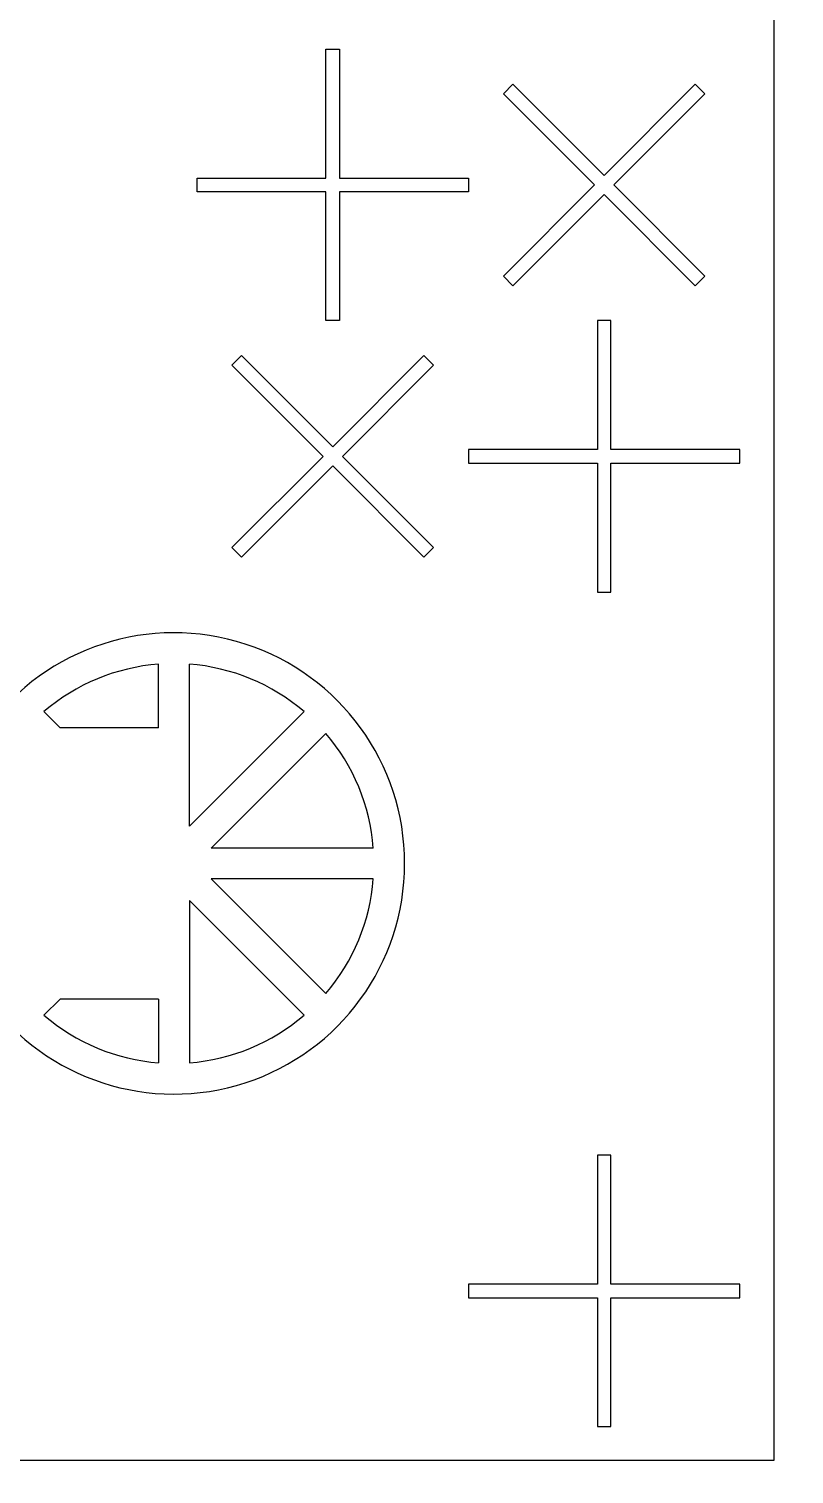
# Model space of a CAD drawing. Header units: inches. Extents: x -271009 to 5700, y -37000 to 38138.
# Drawn here: x -122254 to -119392, y 0 to 5405 of the extents above; entities that cross this region are included whole.
import ezdxf

# ---------------------------------------------------------------- set-up
doc = ezdxf.new("R2010")
doc.units = ezdxf.units.IN
doc.header["$MEASUREMENT"] = 0

msp = doc.modelspace()

# ---------------------------------------------------------------- linework, layer by layer
for p, q in [((-121143, 4846.6), (-121143, 5328.8)), ((-121143, 5328.8), (-121092.2, 5328.8)), ((-121092.2, 5328.8), (-121092.2, 4846.6)), ((-120479.4, 5162.2), (-120443.5, 5198)), ((-120443.5, 5198), (-120102.6, 4857.1)), ((-120102.6, 4857.1), (-119761.7, 5198)), ((-119761.7, 5198), (-119725.8, 5162.2)), ((-120138.5, 4821.3), (-120479.4, 5162.2)), ((-119725.8, 5162.2), (-120066.7, 4821.3)), ((-121625.1, 4795.9), (-121625.1, 4846.6)), ((-121625.1, 4846.6), (-121143, 4846.6)), ((-121092.2, 4846.6), (-120610.1, 4846.6)), ((-120610.1, 4846.6), (-120610.1, 4795.9)), ((-120479.4, 4480.3), (-120138.5, 4821.3)), ((-120066.7, 4821.3), (-119725.8, 4480.3)), ((-121143, 4795.9), (-121625.1, 4795.9)), ((-121143, 4313.8), (-121143, 4795.9)), ((-120610.1, 4795.9), (-121092.2, 4795.9)), ((-121092.2, 4795.9), (-121092.2, 4313.8)), ((-120102.6, 4785.4), (-120443.5, 4444.5)), ((-119761.7, 4444.5), (-120102.6, 4785.4)), ((-120443.5, 4444.5), (-120479.4, 4480.3)), ((-119725.8, 4480.3), (-119761.7, 4444.5)), ((-121092.2, 4313.8), (-121143, 4313.8)), ((-120077.2, 4313.8), (-120128, 4313.8)), ((-120128, 4313.8), (-120128, 3831.6)), ((-120077.2, 3831.6), (-120077.2, 4313.8)), ((-121458.5, 4183), (-121494.4, 4147.2)), ((-121117.6, 3842.1), (-121458.5, 4183)), ((-120776.7, 4183), (-121117.6, 3842.1)), ((-120740.8, 4147.2), (-120776.7, 4183)), ((-121494.4, 4147.2), (-121153.5, 3806.3)), ((-121081.7, 3806.3), (-120740.8, 4147.2)), ((-121153.5, 3806.3), (-121494.4, 3465.3)), ((-120740.8, 3465.3), (-121081.7, 3806.3)), ((-120610.1, 3831.6), (-120610.1, 3780.9)), ((-120128, 3831.6), (-120610.1, 3831.6)), ((-119595.1, 3831.6), (-120077.2, 3831.6)), ((-119595.1, 3780.9), (-119595.1, 3831.6)), ((-121458.5, 3429.5), (-121117.6, 3770.4)), ((-121117.6, 3770.4), (-120776.7, 3429.5)), ((-120610.1, 3780.9), (-120128, 3780.9)), ((-120128, 3780.9), (-120128, 3298.8)), ((-120077.2, 3298.8), (-120077.2, 3780.9)), ((-120077.2, 3780.9), (-119595.1, 3780.9)), ((-121494.4, 3465.3), (-121458.5, 3429.5)), ((-120776.7, 3429.5), (-120740.8, 3465.3)), ((-120128, 3298.8), (-120077.2, 3298.8)), ((-121768.9, 2791.3), (-121768.9, 3029.3)), ((-121653.9, 2422.6), (-121653.9, 3029.3)), ((-122137.6, 2791.3), (-122197.9, 2851.6)), ((-121224.9, 2851.6), (-121653.9, 2422.6)), ((-121768.9, 2791.3), (-122137.6, 2791.3)), ((-121143.6, 2770.2), (-121572.5, 2341.3)), ((-120965.9, 2341.3), (-121572.5, 2341.3)), ((-120965.9, 2226.2), (-121572.5, 2226.2)), ((-121143.6, 1797.3), (-121572.5, 2226.2)), ((-121653.9, 2144.9), (-121653.9, 1538.2)), ((-121224.9, 1715.9), (-121653.9, 2144.9)), ((-122137.6, 1776.3), (-122197.9, 1715.9)), ((-121768.9, 1776.3), (-122137.6, 1776.3)), ((-121768.9, 1776.3), (-121768.9, 1538.2)), ((-120077.2, 1192.6), (-120128, 1192.6)), ((-120128, 1192.6), (-120128, 710.5)), ((-120077.2, 710.5), (-120077.2, 1192.6)), ((-120610.1, 710.5), (-120610.1, 659.8)), ((-120128, 710.5), (-120610.1, 710.5)), ((-119595.1, 710.5), (-120077.2, 710.5)), ((-119595.1, 659.8), (-119595.1, 710.5)), ((-120610.1, 659.8), (-120128, 659.8)), ((-120128, 659.8), (-120128, 177.6)), ((-120077.2, 177.6), (-120077.2, 659.8)), ((-120077.2, 659.8), (-119595.1, 659.8)), ((-120128, 177.6), (-120077.2, 177.6))]:
    msp.add_line(p, q)
msp.add_lwpolyline([(-137000, 35000, 6), (-113000, 35000)], format="xyb", close=True)
msp.add_lwpolyline([(-130531.8, 8576.8), (-119468.2, 8576.8), (-119468.2, 50.8), (-130531.8, 50.8)], close=True)
for radius, start, end in [(862.7, 216.0319, 143.9681), (747.7, 94.4117, 130.5883), (747.7, 49.4117, 85.5883), (747.7, 4.4117, 40.5883), (747.7, 319.4117, 355.5883), (747.7, 229.4117, 265.5883), (747.7, 274.4117, 310.5883)]:
    msp.add_arc((-121711.4, 2283.8), radius, start, end)

doc.saveas('drawing.dxf')
